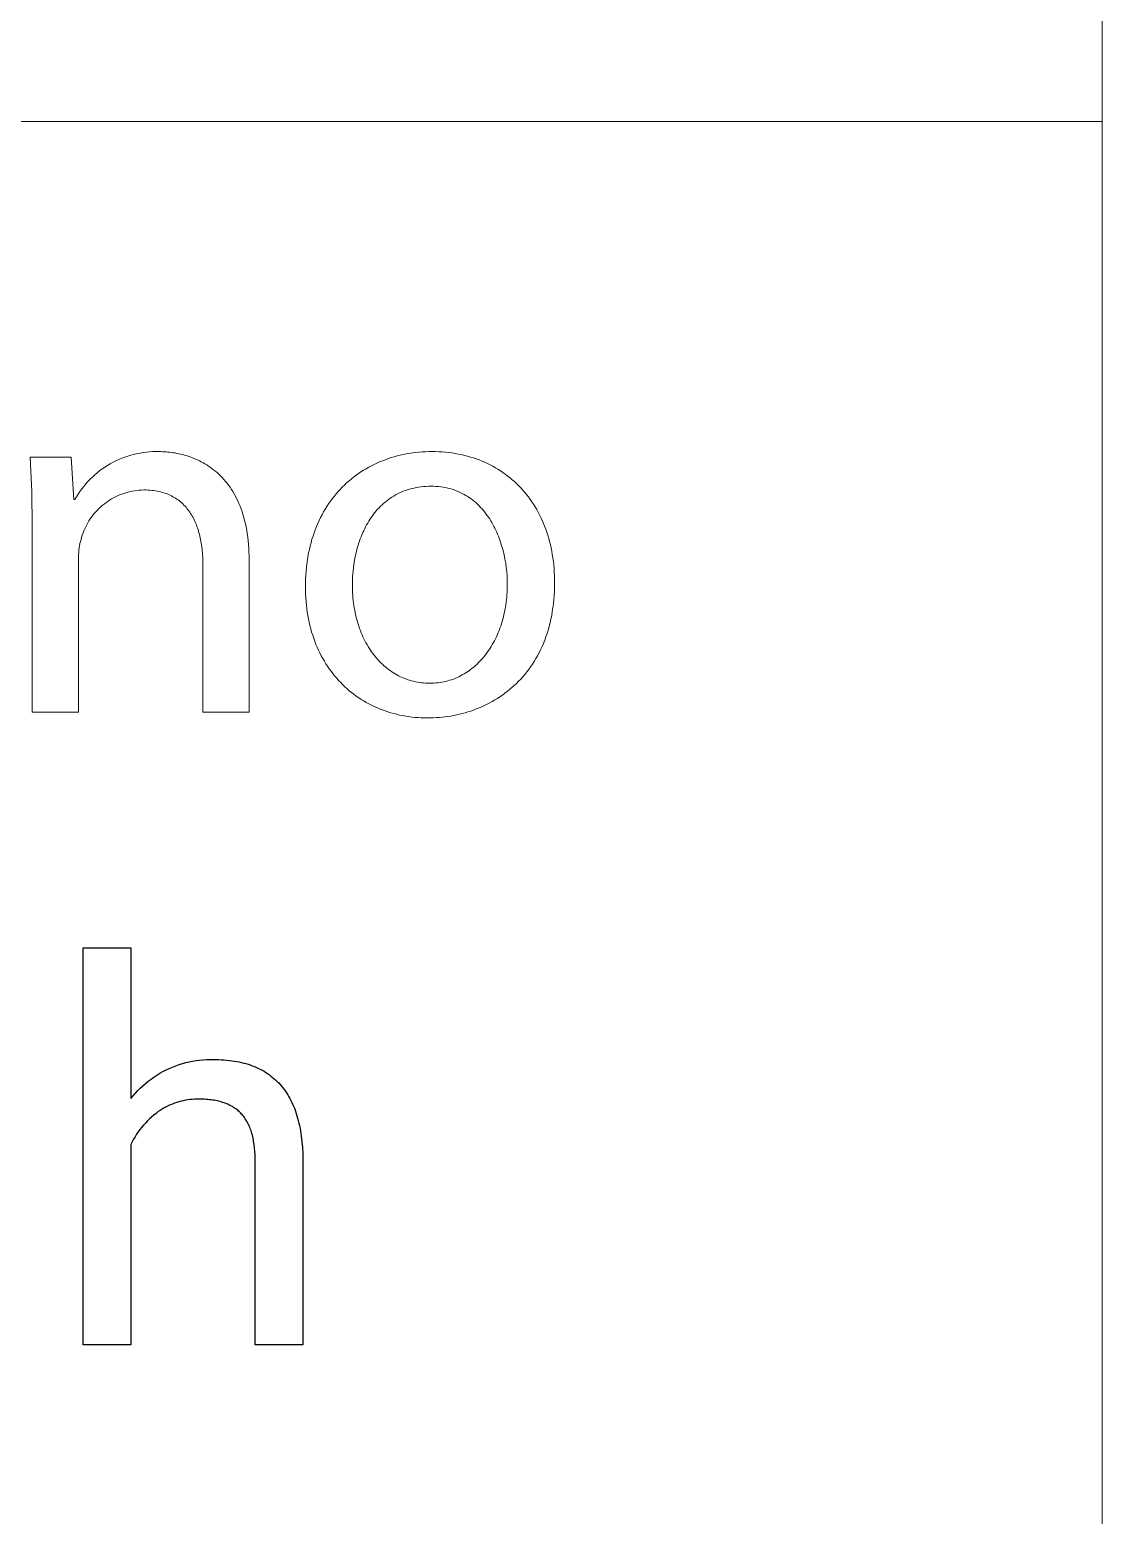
# Model space of a CAD drawing. Header units: millimetres. Extents: x -1480 to 5249, y -840 to 3860.
# Drawn here: x 5105.4 to 5242.5, y -266.5 to -76.4 of the extents above; entities that cross this region are included whole.
import ezdxf

# ---------------------------------------------------------------- set-up
doc = ezdxf.new("R2010")
doc.units = ezdxf.units.MM
doc.header["$MEASUREMENT"] = 0
doc.layers.add('Domyślny', color=7, linetype='Continuous', true_color=0x000000)

msp = doc.modelspace()

# ---------------------------------------------------------------- linework, layer by layer
at = {"layer": 'Domyślny', "color": 18, "lineweight": 15, "true_color": 0x000000}
for p, q in [((5242.52, -840.34), (5242.52, 3860.42)), ((5242.52, -88.19), (2706.18, -88.19)), ((5242.52, -88.19), (5242.52, -840.34)), ((5105.64, -135.54), (5105.43, -131.13)), ((5105.43, -131.13), (5110.69, -131.13)), ((5110.69, -131.13), (5111.01, -136.55)), ((5117.15, -131.26), (5117.53, -131.12)), ((5117.53, -131.12), (5117.92, -130.99)), ((5117.92, -130.99), (5118.31, -130.87)), ((5118.31, -130.87), (5118.71, -130.76)), ((5118.71, -130.76), (5119.1, -130.67)), ((5119.1, -130.67), (5119.5, -130.59)), ((5119.5, -130.59), (5119.91, -130.53)), ((5119.91, -130.53), (5120.31, -130.48)), ((5120.31, -130.48), (5120.72, -130.44)), ((5120.72, -130.44), (5121.13, -130.41)), ((5121.13, -130.41), (5121.53, -130.41)), ((5121.53, -130.41), (5121.94, -130.41)), ((5121.94, -130.41), (5122.15, -130.41)), ((5122.15, -130.41), (5122.37, -130.42)), ((5122.37, -130.42), (5122.59, -130.43)), ((5122.59, -130.43), (5122.81, -130.44)), ((5122.81, -130.44), (5123.04, -130.46)), ((5123.04, -130.46), (5123.27, -130.48)), ((5123.27, -130.48), (5123.5, -130.51)), ((5123.5, -130.51), (5123.73, -130.55)), ((5123.73, -130.55), (5123.96, -130.58)), ((5123.96, -130.58), (5124.2, -130.63)), ((5124.2, -130.63), (5124.44, -130.68)), ((5124.44, -130.68), (5124.67, -130.73)), ((5124.67, -130.73), (5124.91, -130.79)), ((5124.91, -130.79), (5125.15, -130.85)), ((5125.15, -130.85), (5125.4, -130.92)), ((5125.4, -130.92), (5125.64, -131)), ((5125.64, -131), (5125.88, -131.08)), ((5125.88, -131.08), (5126.12, -131.17)), ((5151.59, -131.18), (5151.97, -131.07)), ((5151.97, -131.07), (5152.35, -130.96)), ((5152.35, -130.96), (5152.74, -130.87)), ((5152.74, -130.87), (5153.13, -130.78)), ((5153.13, -130.78), (5153.53, -130.7)), ((5153.53, -130.7), (5153.93, -130.63)), ((5153.93, -130.63), (5154.33, -130.57)), ((5154.33, -130.57), (5154.73, -130.52)), ((5154.73, -130.52), (5155.14, -130.48)), ((5155.14, -130.48), (5155.55, -130.45)), ((5155.55, -130.45), (5155.97, -130.43)), ((5155.97, -130.43), (5156.39, -130.41)), ((5156.39, -130.41), (5156.81, -130.41)), ((5156.81, -130.41), (5157.25, -130.41)), ((5157.25, -130.41), (5157.68, -130.43)), ((5157.68, -130.43), (5158.1, -130.45)), ((5158.1, -130.45), (5158.53, -130.49)), ((5158.53, -130.49), (5158.95, -130.53)), ((5158.95, -130.53), (5159.36, -130.58)), ((5159.36, -130.58), (5159.77, -130.65)), ((5159.77, -130.65), (5160.17, -130.72)), ((5160.17, -130.72), (5160.57, -130.8)), ((5160.57, -130.8), (5160.96, -130.89)), ((5160.96, -130.89), (5161.35, -130.99)), ((5161.35, -130.99), (5161.73, -131.1)), ((5161.73, -131.1), (5162.11, -131.22)), ((5114, -133.12), (5114.32, -132.87)), ((5114.32, -132.87), (5114.65, -132.63)), ((5114.65, -132.63), (5114.99, -132.4)), ((5114.99, -132.4), (5115.33, -132.18)), ((5115.33, -132.18), (5115.68, -131.97)), ((5115.68, -131.97), (5116.04, -131.78)), ((5116.04, -131.78), (5116.41, -131.59)), ((5116.41, -131.59), (5116.78, -131.42)), ((5116.78, -131.42), (5117.15, -131.26)), ((5126.12, -131.17), (5126.36, -131.27)), ((5126.36, -131.27), (5126.6, -131.37)), ((5126.6, -131.37), (5126.84, -131.48)), ((5126.84, -131.48), (5127.08, -131.59)), ((5127.08, -131.59), (5127.32, -131.72)), ((5127.32, -131.72), (5127.56, -131.84)), ((5127.56, -131.84), (5127.79, -131.98)), ((5127.79, -131.98), (5128.03, -132.12)), ((5128.03, -132.12), (5128.26, -132.27)), ((5128.26, -132.27), (5128.49, -132.43)), ((5128.49, -132.43), (5128.71, -132.6)), ((5128.71, -132.6), (5128.94, -132.77)), ((5128.94, -132.77), (5129.16, -132.95)), ((5129.16, -132.95), (5129.38, -133.14)), ((5147.41, -133.22), (5147.73, -133)), ((5147.73, -133), (5148.06, -132.8)), ((5148.06, -132.8), (5148.39, -132.6)), ((5148.39, -132.6), (5148.72, -132.4)), ((5148.72, -132.4), (5149.07, -132.22)), ((5149.07, -132.22), (5149.41, -132.05)), ((5149.41, -132.05), (5149.76, -131.88)), ((5149.76, -131.88), (5150.12, -131.72)), ((5150.12, -131.72), (5150.48, -131.58)), ((5150.48, -131.58), (5150.85, -131.44)), ((5150.85, -131.44), (5151.22, -131.3)), ((5151.22, -131.3), (5151.59, -131.18)), ((5162.11, -131.22), (5162.48, -131.34)), ((5162.48, -131.34), (5162.85, -131.48)), ((5162.85, -131.48), (5163.21, -131.62)), ((5163.21, -131.62), (5163.57, -131.78)), ((5163.57, -131.78), (5163.91, -131.94)), ((5163.91, -131.94), (5164.26, -132.11)), ((5164.26, -132.11), (5164.6, -132.29)), ((5164.6, -132.29), (5164.93, -132.47)), ((5164.93, -132.47), (5165.25, -132.67)), ((5165.25, -132.67), (5165.57, -132.87)), ((5165.57, -132.87), (5165.89, -133.08)), ((5112.03, -135.18), (5112.28, -134.86)), ((5112.28, -134.86), (5112.54, -134.55)), ((5112.54, -134.55), (5112.82, -134.24)), ((5112.82, -134.24), (5113.1, -133.95)), ((5113.1, -133.95), (5113.39, -133.66)), ((5113.39, -133.66), (5113.69, -133.39)), ((5113.69, -133.39), (5114, -133.12)), ((5129.38, -133.14), (5129.59, -133.34)), ((5129.59, -133.34), (5129.8, -133.55)), ((5129.8, -133.55), (5130.01, -133.76)), ((5130.01, -133.76), (5130.21, -133.99)), ((5130.21, -133.99), (5130.41, -134.22)), ((5130.41, -134.22), (5130.61, -134.46)), ((5130.61, -134.46), (5130.8, -134.71)), ((5130.8, -134.71), (5130.99, -134.97)), ((5145.34, -134.96), (5145.62, -134.69)), ((5145.62, -134.69), (5145.9, -134.42)), ((5145.9, -134.42), (5146.19, -134.17)), ((5146.19, -134.17), (5146.49, -133.92)), ((5146.49, -133.92), (5146.79, -133.68)), ((5146.79, -133.68), (5147.1, -133.44)), ((5147.1, -133.44), (5147.41, -133.22)), ((5155.41, -134.92), (5155.11, -134.96)), ((5155.72, -134.89), (5155.41, -134.92)), ((5156.03, -134.86), (5155.72, -134.89)), ((5156.35, -134.85), (5156.03, -134.86)), ((5156.67, -134.84), (5156.35, -134.85)), ((5157, -134.85), (5156.67, -134.84)), ((5157.32, -134.86), (5157, -134.85)), ((5157.63, -134.89), (5157.32, -134.86)), ((5157.94, -134.92), (5157.63, -134.89)), ((5158.24, -134.97), (5157.94, -134.92)), ((5165.89, -133.08), (5166.19, -133.3)), ((5166.19, -133.3), (5166.49, -133.53)), ((5166.49, -133.53), (5166.79, -133.76)), ((5166.79, -133.76), (5167.08, -134)), ((5167.08, -134), (5167.36, -134.25)), ((5167.36, -134.25), (5167.63, -134.51)), ((5167.63, -134.51), (5167.9, -134.78)), ((5167.9, -134.78), (5168.16, -135.05)), ((5105.7, -139.95), (5105.64, -135.54)), ((5111.01, -136.55), (5111.14, -136.55)), ((5111.14, -136.55), (5111.35, -136.2)), ((5111.35, -136.2), (5111.56, -135.85)), ((5111.56, -135.85), (5111.79, -135.51)), ((5111.79, -135.51), (5112.03, -135.18)), ((5115.35, -136.78), (5115.12, -136.95)), ((5115.59, -136.62), (5115.35, -136.78)), ((5115.84, -136.47), (5115.59, -136.62)), ((5116.09, -136.33), (5115.84, -136.47)), ((5116.35, -136.2), (5116.09, -136.33)), ((5116.61, -136.07), (5116.35, -136.2)), ((5116.87, -135.96), (5116.61, -136.07)), ((5117.14, -135.85), (5116.87, -135.96)), ((5117.42, -135.76), (5117.14, -135.85)), ((5117.69, -135.67), (5117.42, -135.76)), ((5117.97, -135.59), (5117.69, -135.67)), ((5118.25, -135.52), (5117.97, -135.59)), ((5118.53, -135.46), (5118.25, -135.52)), ((5118.82, -135.41), (5118.53, -135.46)), ((5119.1, -135.37), (5118.82, -135.41)), ((5119.39, -135.35), (5119.1, -135.37)), ((5119.68, -135.33), (5119.39, -135.35)), ((5119.97, -135.32), (5119.68, -135.33)), ((5120.23, -135.32), (5119.97, -135.32)), ((5120.48, -135.33), (5120.23, -135.32)), ((5120.73, -135.34), (5120.48, -135.33)), ((5120.98, -135.37), (5120.73, -135.34)), ((5121.22, -135.39), (5120.98, -135.37)), ((5121.45, -135.43), (5121.22, -135.39)), ((5121.68, -135.47), (5121.45, -135.43)), ((5121.9, -135.51), (5121.68, -135.47)), ((5122.12, -135.57), (5121.9, -135.51)), ((5122.33, -135.62), (5122.12, -135.57)), ((5122.54, -135.69), (5122.33, -135.62)), ((5122.75, -135.75), (5122.54, -135.69)), ((5122.94, -135.83), (5122.75, -135.75)), ((5123.14, -135.91), (5122.94, -135.83)), ((5123.33, -135.99), (5123.14, -135.91)), ((5123.51, -136.08), (5123.33, -135.99)), ((5123.69, -136.18), (5123.51, -136.08)), ((5123.87, -136.28), (5123.69, -136.18)), ((5124.04, -136.38), (5123.87, -136.28)), ((5124.2, -136.49), (5124.04, -136.38)), ((5124.36, -136.6), (5124.2, -136.49)), ((5124.52, -136.72), (5124.36, -136.6)), ((5124.67, -136.85), (5124.52, -136.72)), ((5124.82, -136.98), (5124.67, -136.85)), ((5130.99, -134.97), (5131.17, -135.24)), ((5131.17, -135.24), (5131.34, -135.51)), ((5131.34, -135.51), (5131.51, -135.8)), ((5131.51, -135.8), (5131.68, -136.1)), ((5131.68, -136.1), (5131.83, -136.4)), ((5131.83, -136.4), (5131.99, -136.72)), ((5131.99, -136.72), (5132.13, -137.05)), ((5143.6, -137.1), (5143.82, -136.77)), ((5143.82, -136.77), (5144.06, -136.45)), ((5144.06, -136.45), (5144.3, -136.14)), ((5144.3, -136.14), (5144.55, -135.83)), ((5144.55, -135.83), (5144.81, -135.53)), ((5144.81, -135.53), (5145.07, -135.25)), ((5145.07, -135.25), (5145.34, -134.96)), ((5151.03, -136.7), (5150.83, -136.86)), ((5151.25, -136.53), (5151.03, -136.7)), ((5151.47, -136.38), (5151.25, -136.53)), ((5151.69, -136.23), (5151.47, -136.38)), ((5151.92, -136.09), (5151.69, -136.23)), ((5152.16, -135.95), (5151.92, -136.09)), ((5152.4, -135.82), (5152.16, -135.95)), ((5152.64, -135.7), (5152.4, -135.82)), ((5152.89, -135.59), (5152.64, -135.7)), ((5153.15, -135.48), (5152.89, -135.59)), ((5153.41, -135.38), (5153.15, -135.48)), ((5153.68, -135.29), (5153.41, -135.38)), ((5153.96, -135.21), (5153.68, -135.29)), ((5154.24, -135.13), (5153.96, -135.21)), ((5154.52, -135.07), (5154.24, -135.13)), ((5154.81, -135.01), (5154.52, -135.07)), ((5155.11, -134.96), (5154.81, -135.01)), ((5158.54, -135.02), (5158.24, -134.97)), ((5158.82, -135.08), (5158.54, -135.02)), ((5159.11, -135.15), (5158.82, -135.08)), ((5159.38, -135.23), (5159.11, -135.15)), ((5159.66, -135.32), (5159.38, -135.23)), ((5159.92, -135.42), (5159.66, -135.32)), ((5160.18, -135.53), (5159.92, -135.42)), ((5160.43, -135.64), (5160.18, -135.53)), ((5160.68, -135.76), (5160.43, -135.64)), ((5160.92, -135.89), (5160.68, -135.76)), ((5161.16, -136.02), (5160.92, -135.89)), ((5161.39, -136.16), (5161.16, -136.02)), ((5161.61, -136.31), (5161.39, -136.16)), ((5161.83, -136.47), (5161.61, -136.31)), ((5162.05, -136.63), (5161.83, -136.47)), ((5162.26, -136.8), (5162.05, -136.63)), ((5162.46, -136.98), (5162.26, -136.8)), ((5168.16, -135.05), (5168.42, -135.33)), ((5168.42, -135.33), (5168.66, -135.61)), ((5168.66, -135.61), (5168.9, -135.91)), ((5168.9, -135.91), (5169.14, -136.21)), ((5169.14, -136.21), (5169.36, -136.52)), ((5169.36, -136.52), (5169.58, -136.83)), ((5169.58, -136.83), (5169.79, -137.15)), ((5113.46, -138.55), (5113.29, -138.79)), ((5113.64, -138.33), (5113.46, -138.55)), ((5113.83, -138.11), (5113.64, -138.33)), ((5114.03, -137.9), (5113.83, -138.11)), ((5114.23, -137.69), (5114.03, -137.9)), ((5114.44, -137.5), (5114.23, -137.69)), ((5114.66, -137.31), (5114.44, -137.5)), ((5114.89, -137.12), (5114.66, -137.31)), ((5115.12, -136.95), (5114.89, -137.12)), ((5124.96, -137.11), (5124.82, -136.98)), ((5125.1, -137.25), (5124.96, -137.11)), ((5125.24, -137.39), (5125.1, -137.25)), ((5125.37, -137.53), (5125.24, -137.39)), ((5125.49, -137.68), (5125.37, -137.53)), ((5125.61, -137.84), (5125.49, -137.68)), ((5125.73, -138), (5125.61, -137.84)), ((5125.85, -138.16), (5125.73, -138)), ((5125.95, -138.33), (5125.85, -138.16)), ((5126.06, -138.49), (5125.95, -138.33)), ((5126.16, -138.67), (5126.06, -138.49)), ((5126.26, -138.85), (5126.16, -138.67)), ((5132.13, -137.05), (5132.27, -137.39)), ((5132.27, -137.39), (5132.41, -137.73)), ((5132.41, -137.73), (5132.53, -138.09)), ((5132.53, -138.09), (5132.65, -138.46)), ((5132.65, -138.46), (5132.76, -138.84)), ((5142.57, -138.86), (5142.76, -138.49)), ((5142.76, -138.49), (5142.96, -138.13)), ((5142.96, -138.13), (5143.16, -137.78)), ((5143.16, -137.78), (5143.38, -137.44)), ((5143.38, -137.44), (5143.6, -137.1)), ((5149.19, -138.63), (5149.03, -138.85)), ((5149.35, -138.41), (5149.19, -138.63)), ((5149.52, -138.2), (5149.35, -138.41)), ((5149.69, -138), (5149.52, -138.2)), ((5149.86, -137.79), (5149.69, -138)), ((5150.05, -137.6), (5149.86, -137.79)), ((5150.23, -137.4), (5150.05, -137.6)), ((5150.43, -137.22), (5150.23, -137.4)), ((5150.62, -137.04), (5150.43, -137.22)), ((5150.83, -136.86), (5150.62, -137.04)), ((5162.66, -137.16), (5162.46, -136.98)), ((5162.85, -137.35), (5162.66, -137.16)), ((5163.03, -137.54), (5162.85, -137.35)), ((5163.21, -137.74), (5163.03, -137.54)), ((5163.39, -137.94), (5163.21, -137.74)), ((5163.56, -138.15), (5163.39, -137.94)), ((5163.72, -138.36), (5163.56, -138.15)), ((5163.88, -138.58), (5163.72, -138.36)), ((5164.04, -138.8), (5163.88, -138.58)), ((5169.79, -137.15), (5170, -137.48)), ((5170, -137.48), (5170.2, -137.82)), ((5170.2, -137.82), (5170.39, -138.16)), ((5170.39, -138.16), (5170.57, -138.51)), ((5170.57, -138.51), (5170.74, -138.86)), ((5105.7, -163.75), (5105.7, -139.95)), ((5112.3, -140.55), (5112.2, -140.82)), ((5112.42, -140.28), (5112.3, -140.55)), ((5112.54, -140.02), (5112.42, -140.28)), ((5112.67, -139.76), (5112.54, -140.02)), ((5112.81, -139.51), (5112.67, -139.76)), ((5112.96, -139.26), (5112.81, -139.51)), ((5113.12, -139.02), (5112.96, -139.26)), ((5113.29, -138.79), (5113.12, -139.02)), ((5126.35, -139.03), (5126.26, -138.85)), ((5126.44, -139.21), (5126.35, -139.03)), ((5126.53, -139.4), (5126.44, -139.21)), ((5126.61, -139.59), (5126.53, -139.4)), ((5126.69, -139.78), (5126.61, -139.59)), ((5126.76, -139.98), (5126.69, -139.78)), ((5126.83, -140.18), (5126.76, -139.98)), ((5126.9, -140.38), (5126.83, -140.18)), ((5126.96, -140.59), (5126.9, -140.38)), ((5127.02, -140.8), (5126.96, -140.59)), ((5132.76, -138.84), (5132.86, -139.23)), ((5132.86, -139.23), (5132.96, -139.63)), ((5132.96, -139.63), (5133.05, -140.04)), ((5133.05, -140.04), (5133.13, -140.47)), ((5133.13, -140.47), (5133.2, -140.9)), ((5141.74, -140.8), (5141.89, -140.4)), ((5141.89, -140.4), (5142.05, -140)), ((5142.05, -140), (5142.21, -139.61)), ((5142.21, -139.61), (5142.39, -139.23)), ((5142.39, -139.23), (5142.57, -138.86)), ((5148.08, -140.53), (5147.97, -140.78)), ((5148.21, -140.28), (5148.08, -140.53)), ((5148.33, -140.03), (5148.21, -140.28)), ((5148.46, -139.79), (5148.33, -140.03)), ((5148.6, -139.55), (5148.46, -139.79)), ((5148.74, -139.31), (5148.6, -139.55)), ((5148.88, -139.08), (5148.74, -139.31)), ((5149.03, -138.85), (5148.88, -139.08)), ((5164.19, -139.03), (5164.04, -138.8)), ((5164.33, -139.26), (5164.19, -139.03)), ((5164.47, -139.5), (5164.33, -139.26)), ((5164.61, -139.73), (5164.47, -139.5)), ((5164.73, -139.98), (5164.61, -139.73)), ((5164.86, -140.22), (5164.73, -139.98)), ((5164.98, -140.47), (5164.86, -140.22)), ((5165.09, -140.72), (5164.98, -140.47)), ((5170.74, -138.86), (5170.91, -139.22)), ((5170.91, -139.22), (5171.07, -139.59)), ((5171.07, -139.59), (5171.22, -139.96)), ((5171.22, -139.96), (5171.36, -140.34)), ((5171.36, -140.34), (5171.49, -140.73)), ((5111.75, -142.46), (5111.7, -142.74)), ((5111.8, -142.18), (5111.75, -142.46)), ((5111.86, -141.91), (5111.8, -142.18)), ((5111.94, -141.64), (5111.86, -141.91)), ((5112.02, -141.37), (5111.94, -141.64)), ((5112.1, -141.09), (5112.02, -141.37)), ((5112.2, -140.82), (5112.1, -141.09)), ((5127.08, -141.01), (5127.02, -140.8)), ((5127.13, -141.22), (5127.08, -141.01)), ((5127.22, -141.66), (5127.13, -141.22)), ((5127.3, -142.11), (5127.22, -141.66)), ((5127.37, -142.56), (5127.3, -142.11)), ((5133.2, -140.9), (5133.26, -141.35)), ((5133.26, -141.35), (5133.31, -141.81)), ((5133.31, -141.81), (5133.36, -142.28)), ((5133.36, -142.28), (5133.39, -142.76)), ((5141.14, -142.93), (5141.24, -142.49)), ((5141.24, -142.49), (5141.35, -142.06)), ((5141.35, -142.06), (5141.47, -141.63)), ((5141.47, -141.63), (5141.61, -141.21)), ((5141.61, -141.21), (5141.74, -140.8)), ((5147.38, -142.37), (5147.3, -142.64)), ((5147.47, -142.1), (5147.38, -142.37)), ((5147.56, -141.83), (5147.47, -142.1)), ((5147.65, -141.56), (5147.56, -141.83)), ((5147.75, -141.3), (5147.65, -141.56)), ((5147.86, -141.04), (5147.75, -141.3)), ((5147.97, -140.78), (5147.86, -141.04)), ((5165.2, -140.97), (5165.09, -140.72)), ((5165.31, -141.23), (5165.2, -140.97)), ((5165.4, -141.49), (5165.31, -141.23)), ((5165.5, -141.75), (5165.4, -141.49)), ((5165.59, -142.01), (5165.5, -141.75)), ((5165.67, -142.28), (5165.59, -142.01)), ((5165.76, -142.54), (5165.67, -142.28)), ((5165.9, -143.08), (5165.76, -142.54)), ((5171.49, -140.73), (5171.62, -141.12)), ((5171.62, -141.12), (5171.74, -141.51)), ((5171.74, -141.51), (5171.85, -141.92)), ((5171.85, -141.92), (5171.95, -142.33)), ((5171.95, -142.33), (5172.04, -142.74)), ((5111.62, -143.58), (5111.61, -143.86)), ((5111.61, -143.86), (5111.61, -144.14)), ((5111.61, -144.14), (5111.61, -163.75)), ((5111.64, -143.3), (5111.62, -143.58)), ((5111.67, -143.02), (5111.64, -143.3)), ((5111.7, -142.74), (5111.67, -143.02)), ((5127.43, -143.02), (5127.37, -142.56)), ((5127.47, -143.5), (5127.43, -143.02)), ((5127.5, -143.97), (5127.47, -143.5)), ((5127.51, -144.46), (5127.5, -143.97)), ((5133.39, -142.76), (5133.41, -143.25)), ((5133.41, -143.25), (5133.43, -143.76)), ((5133.43, -143.76), (5133.44, -144.28)), ((5133.44, -144.28), (5133.44, -163.75)), ((5140.82, -144.76), (5140.88, -144.29)), ((5140.88, -144.29), (5140.96, -143.83)), ((5140.96, -143.83), (5141.04, -143.37)), ((5141.04, -143.37), (5141.14, -142.93)), ((5146.96, -144.04), (5146.86, -144.61)), ((5147.08, -143.47), (5146.96, -144.04)), ((5147.15, -143.19), (5147.08, -143.47)), ((5147.22, -142.92), (5147.15, -143.19)), ((5147.3, -142.64), (5147.22, -142.92)), ((5166.03, -143.62), (5165.9, -143.08)), ((5166.14, -144.16), (5166.03, -143.62)), ((5166.24, -144.7), (5166.14, -144.16)), ((5172.04, -142.74), (5172.13, -143.16)), ((5172.13, -143.16), (5172.2, -143.58)), ((5172.2, -143.58), (5172.27, -144.01)), ((5172.27, -144.01), (5172.33, -144.45)), ((5172.33, -144.45), (5172.38, -144.89)), ((5127.52, -144.95), (5127.51, -144.46)), ((5127.52, -163.75), (5127.52, -144.95)), ((5140.65, -146.69), (5140.68, -146.2)), ((5140.68, -146.2), (5140.71, -145.71)), ((5140.71, -145.71), (5140.76, -145.23)), ((5140.76, -145.23), (5140.82, -144.76)), ((5146.67, -146.34), (5146.65, -146.92)), ((5146.72, -145.76), (5146.67, -146.34)), ((5146.78, -145.18), (5146.72, -145.76)), ((5146.86, -144.61), (5146.78, -145.18)), ((5166.31, -145.24), (5166.24, -144.7)), ((5166.37, -145.78), (5166.31, -145.24)), ((5166.41, -146.32), (5166.37, -145.78)), ((5166.43, -146.85), (5166.41, -146.32)), ((5172.38, -144.89), (5172.42, -145.34)), ((5172.42, -145.34), (5172.45, -145.79)), ((5172.45, -145.79), (5172.47, -146.24)), ((5172.47, -146.24), (5172.49, -146.7)), ((5140.63, -147.7), (5140.64, -147.2)), ((5140.64, -148.19), (5140.63, -147.7)), ((5140.64, -147.2), (5140.65, -146.69)), ((5140.65, -148.66), (5140.64, -148.19)), ((5146.65, -146.92), (5146.64, -147.5)), ((5146.64, -147.5), (5146.64, -147.84)), ((5146.64, -147.84), (5146.65, -148.17)), ((5146.65, -148.17), (5146.66, -148.5)), ((5166.41, -148.39), (5166.43, -148.05)), ((5166.44, -147.37), (5166.43, -146.85)), ((5166.43, -148.05), (5166.44, -147.71)), ((5166.44, -147.71), (5166.44, -147.37)), ((5172.49, -147.73), (5172.47, -148.28)), ((5172.49, -146.7), (5172.49, -147.17)), ((5172.49, -147.17), (5172.49, -147.73)), ((5140.68, -149.13), (5140.65, -148.66)), ((5140.71, -149.59), (5140.68, -149.13)), ((5140.75, -150.05), (5140.71, -149.59)), ((5140.81, -150.5), (5140.75, -150.05)), ((5146.66, -148.5), (5146.68, -148.82)), ((5146.68, -148.82), (5146.71, -149.14)), ((5146.71, -149.14), (5146.74, -149.46)), ((5146.74, -149.46), (5146.78, -149.78)), ((5146.78, -149.78), (5146.82, -150.09)), ((5146.82, -150.09), (5146.87, -150.4)), ((5166.2, -150.33), (5166.25, -150.02)), ((5166.25, -150.02), (5166.29, -149.7)), ((5166.29, -149.7), (5166.33, -149.37)), ((5166.33, -149.37), (5166.37, -149.05)), ((5166.37, -149.05), (5166.39, -148.72)), ((5166.39, -148.72), (5166.41, -148.39)), ((5172.34, -149.87), (5172.28, -150.38)), ((5172.4, -149.35), (5172.34, -149.87)), ((5172.44, -148.82), (5172.4, -149.35)), ((5172.47, -148.28), (5172.44, -148.82)), ((5140.87, -150.95), (5140.81, -150.5)), ((5140.94, -151.39), (5140.87, -150.95)), ((5141.02, -151.82), (5140.94, -151.39)), ((5141.11, -152.25), (5141.02, -151.82)), ((5146.87, -150.4), (5146.93, -150.71)), ((5146.93, -150.71), (5146.99, -151.01)), ((5146.99, -151.01), (5147.05, -151.31)), ((5147.05, -151.31), (5147.12, -151.61)), ((5147.12, -151.61), (5147.2, -151.9)), ((5147.2, -151.9), (5147.28, -152.19)), ((5165.78, -152.15), (5165.86, -151.86)), ((5165.86, -151.86), (5165.94, -151.56)), ((5165.94, -151.56), (5166.01, -151.26)), ((5166.01, -151.26), (5166.08, -150.95)), ((5166.08, -150.95), (5166.14, -150.65)), ((5166.14, -150.65), (5166.2, -150.33)), ((5172.02, -151.85), (5171.91, -152.33)), ((5172.12, -151.37), (5172.02, -151.85)), ((5172.2, -150.88), (5172.12, -151.37)), ((5172.28, -150.38), (5172.2, -150.88)), ((5141.21, -152.67), (5141.11, -152.25)), ((5141.32, -153.09), (5141.21, -152.67)), ((5141.43, -153.5), (5141.32, -153.09)), ((5141.56, -153.9), (5141.43, -153.5)), ((5141.69, -154.29), (5141.56, -153.9)), ((5147.28, -152.19), (5147.37, -152.48)), ((5147.37, -152.48), (5147.46, -152.76)), ((5147.46, -152.76), (5147.56, -153.04)), ((5147.56, -153.04), (5147.66, -153.31)), ((5147.66, -153.31), (5147.76, -153.58)), ((5147.76, -153.58), (5147.88, -153.84)), ((5147.88, -153.84), (5147.99, -154.11)), ((5165.05, -154.09), (5165.17, -153.82)), ((5165.17, -153.82), (5165.28, -153.56)), ((5165.28, -153.56), (5165.39, -153.28)), ((5165.39, -153.28), (5165.5, -153.01)), ((5165.5, -153.01), (5165.6, -152.73)), ((5165.6, -152.73), (5165.69, -152.44)), ((5165.69, -152.44), (5165.78, -152.15)), ((5171.53, -153.68), (5171.39, -154.12)), ((5171.67, -153.24), (5171.53, -153.68)), ((5171.8, -152.79), (5171.67, -153.24)), ((5171.91, -152.33), (5171.8, -152.79)), ((5141.83, -154.68), (5141.69, -154.29)), ((5141.98, -155.07), (5141.83, -154.68)), ((5142.14, -155.44), (5141.98, -155.07)), ((5142.31, -155.81), (5142.14, -155.44)), ((5142.48, -156.17), (5142.31, -155.81)), ((5147.99, -154.11), (5148.11, -154.36)), ((5148.11, -154.36), (5148.24, -154.61)), ((5148.24, -154.61), (5148.37, -154.86)), ((5148.37, -154.86), (5148.51, -155.1)), ((5148.51, -155.1), (5148.65, -155.34)), ((5148.65, -155.34), (5148.79, -155.57)), ((5148.79, -155.57), (5148.94, -155.8)), ((5148.94, -155.8), (5149.09, -156.03)), ((5163.93, -156.02), (5164.09, -155.8)), ((5164.09, -155.8), (5164.24, -155.57)), ((5164.24, -155.57), (5164.39, -155.33)), ((5164.39, -155.33), (5164.53, -155.09)), ((5164.53, -155.09), (5164.66, -154.85)), ((5164.66, -154.85), (5164.8, -154.6)), ((5164.8, -154.6), (5164.93, -154.35)), ((5164.93, -154.35), (5165.05, -154.09)), ((5170.71, -155.76), (5170.51, -156.15)), ((5170.89, -155.36), (5170.71, -155.76)), ((5171.06, -154.96), (5170.89, -155.36)), ((5171.23, -154.54), (5171.06, -154.96)), ((5171.39, -154.12), (5171.23, -154.54)), ((5142.66, -156.53), (5142.48, -156.17)), ((5142.85, -156.88), (5142.66, -156.53)), ((5143.05, -157.22), (5142.85, -156.88)), ((5143.25, -157.55), (5143.05, -157.22)), ((5143.46, -157.88), (5143.25, -157.55)), ((5149.09, -156.03), (5149.25, -156.24)), ((5149.25, -156.24), (5149.41, -156.46)), ((5149.41, -156.46), (5149.58, -156.66)), ((5149.58, -156.66), (5149.75, -156.87)), ((5149.75, -156.87), (5149.92, -157.06)), ((5149.92, -157.06), (5150.1, -157.25)), ((5150.1, -157.25), (5150.28, -157.44)), ((5150.28, -157.44), (5150.47, -157.62)), ((5150.47, -157.62), (5150.66, -157.8)), ((5162.35, -157.8), (5162.54, -157.63)), ((5162.54, -157.63), (5162.73, -157.44)), ((5162.73, -157.44), (5162.91, -157.26)), ((5162.91, -157.26), (5163.09, -157.07)), ((5163.09, -157.07), (5163.27, -156.87)), ((5163.27, -156.87), (5163.44, -156.67)), ((5163.44, -156.67), (5163.61, -156.46)), ((5163.61, -156.46), (5163.77, -156.24)), ((5163.77, -156.24), (5163.93, -156.02)), ((5169.66, -157.6), (5169.43, -157.94)), ((5169.89, -157.25), (5169.66, -157.6)), ((5170.11, -156.89), (5169.89, -157.25)), ((5170.31, -156.52), (5170.11, -156.89)), ((5170.51, -156.15), (5170.31, -156.52)), ((5143.68, -158.2), (5143.46, -157.88)), ((5143.91, -158.51), (5143.68, -158.2)), ((5144.14, -158.82), (5143.91, -158.51)), ((5144.38, -159.12), (5144.14, -158.82)), ((5144.63, -159.41), (5144.38, -159.12)), ((5144.88, -159.69), (5144.63, -159.41)), ((5150.66, -157.8), (5150.86, -157.96)), ((5150.86, -157.96), (5151.05, -158.13)), ((5151.05, -158.13), (5151.26, -158.28)), ((5151.26, -158.28), (5151.46, -158.43)), ((5151.46, -158.43), (5151.67, -158.58)), ((5151.67, -158.58), (5151.88, -158.72)), ((5151.88, -158.72), (5152.1, -158.85)), ((5152.1, -158.85), (5152.32, -158.98)), ((5152.32, -158.98), (5152.54, -159.09)), ((5152.54, -159.09), (5152.77, -159.21)), ((5152.77, -159.21), (5153, -159.31)), ((5153, -159.31), (5153.23, -159.41)), ((5153.23, -159.41), (5153.47, -159.5)), ((5153.47, -159.5), (5153.71, -159.59)), ((5153.71, -159.59), (5153.95, -159.67)), ((5159.07, -159.67), (5159.31, -159.59)), ((5159.31, -159.59), (5159.55, -159.51)), ((5159.55, -159.51), (5159.78, -159.42)), ((5159.78, -159.42), (5160.02, -159.32)), ((5160.02, -159.32), (5160.24, -159.21)), ((5160.24, -159.21), (5160.47, -159.1)), ((5160.47, -159.1), (5160.69, -158.98)), ((5160.69, -158.98), (5160.91, -158.85)), ((5160.91, -158.85), (5161.13, -158.72)), ((5161.13, -158.72), (5161.34, -158.58)), ((5161.34, -158.58), (5161.55, -158.44)), ((5161.55, -158.44), (5161.75, -158.29)), ((5161.75, -158.29), (5161.96, -158.13)), ((5161.96, -158.13), (5162.15, -157.97)), ((5162.15, -157.97), (5162.35, -157.8)), ((5168.17, -159.51), (5167.89, -159.8)), ((5168.43, -159.22), (5168.17, -159.51)), ((5168.69, -158.91), (5168.43, -159.22)), ((5168.95, -158.6), (5168.69, -158.91)), ((5169.19, -158.28), (5168.95, -158.6)), ((5169.43, -157.94), (5169.19, -158.28)), ((5145.14, -159.97), (5144.88, -159.69)), ((5145.41, -160.24), (5145.14, -159.97)), ((5145.68, -160.5), (5145.41, -160.24)), ((5145.96, -160.75), (5145.68, -160.5)), ((5146.24, -161), (5145.96, -160.75)), ((5146.53, -161.23), (5146.24, -161)), ((5146.83, -161.46), (5146.53, -161.23)), ((5147.13, -161.69), (5146.83, -161.46)), ((5153.95, -159.67), (5154.2, -159.74)), ((5154.2, -159.74), (5154.45, -159.8)), ((5154.45, -159.8), (5154.7, -159.86)), ((5154.7, -159.86), (5154.95, -159.91)), ((5154.95, -159.91), (5155.21, -159.95)), ((5155.21, -159.95), (5155.47, -159.99)), ((5155.47, -159.99), (5155.73, -160.01)), ((5155.73, -160.01), (5156, -160.03)), ((5156, -160.03), (5156.27, -160.05)), ((5156.27, -160.05), (5156.54, -160.05)), ((5156.54, -160.05), (5156.8, -160.05)), ((5156.8, -160.05), (5157.06, -160.03)), ((5157.06, -160.03), (5157.32, -160.01)), ((5157.32, -160.01), (5157.58, -159.99)), ((5157.58, -159.99), (5157.84, -159.95)), ((5157.84, -159.95), (5158.09, -159.91)), ((5158.09, -159.91), (5158.34, -159.86)), ((5158.34, -159.86), (5158.59, -159.81)), ((5158.59, -159.81), (5158.83, -159.74)), ((5158.83, -159.74), (5159.07, -159.67)), ((5165.82, -161.56), (5165.51, -161.78)), ((5166.13, -161.33), (5165.82, -161.56)), ((5166.44, -161.1), (5166.13, -161.33)), ((5166.74, -160.86), (5166.44, -161.1)), ((5167.04, -160.61), (5166.74, -160.86)), ((5167.33, -160.35), (5167.04, -160.61)), ((5167.62, -160.08), (5167.33, -160.35)), ((5167.89, -159.8), (5167.62, -160.08)), ((5147.44, -161.9), (5147.13, -161.69)), ((5147.76, -162.11), (5147.44, -161.9)), ((5148.08, -162.3), (5147.76, -162.11)), ((5148.4, -162.49), (5148.08, -162.3)), ((5148.73, -162.67), (5148.4, -162.49)), ((5149.07, -162.85), (5148.73, -162.67)), ((5149.41, -163.01), (5149.07, -162.85)), ((5149.75, -163.17), (5149.41, -163.01)), ((5150.1, -163.32), (5149.75, -163.17)), ((5150.46, -163.46), (5150.1, -163.32)), ((5150.82, -163.59), (5150.46, -163.46)), ((5162.48, -163.34), (5162.12, -163.47)), ((5162.83, -163.2), (5162.48, -163.34)), ((5163.17, -163.05), (5162.83, -163.2)), ((5163.52, -162.9), (5163.17, -163.05)), ((5163.86, -162.73), (5163.52, -162.9)), ((5164.2, -162.56), (5163.86, -162.73)), ((5164.53, -162.38), (5164.2, -162.56)), ((5164.86, -162.18), (5164.53, -162.38)), ((5165.18, -161.98), (5164.86, -162.18)), ((5165.51, -161.78), (5165.18, -161.98)), ((5111.61, -163.75), (5105.7, -163.75)), ((5133.44, -163.75), (5127.52, -163.75)), ((5151.18, -163.71), (5150.82, -163.59)), ((5151.55, -163.82), (5151.18, -163.71)), ((5151.92, -163.93), (5151.55, -163.82)), ((5152.3, -164.02), (5151.92, -163.93)), ((5152.68, -164.11), (5152.3, -164.02)), ((5153.06, -164.19), (5152.68, -164.11)), ((5153.45, -164.26), (5153.06, -164.19)), ((5153.84, -164.32), (5153.45, -164.26)), ((5154.24, -164.37), (5153.84, -164.32)), ((5154.64, -164.41), (5154.24, -164.37)), ((5155.04, -164.44), (5154.64, -164.41)), ((5155.45, -164.47), (5155.04, -164.44)), ((5155.86, -164.48), (5155.45, -164.47)), ((5156.27, -164.49), (5155.86, -164.48)), ((5156.64, -164.48), (5156.27, -164.49)), ((5157.01, -164.47), (5156.64, -164.48)), ((5157.38, -164.45), (5157.01, -164.47)), ((5157.75, -164.42), (5157.38, -164.45)), ((5158.12, -164.39), (5157.75, -164.42)), ((5158.49, -164.35), (5158.12, -164.39)), ((5158.86, -164.29), (5158.49, -164.35)), ((5159.23, -164.24), (5158.86, -164.29)), ((5159.59, -164.17), (5159.23, -164.24)), ((5159.96, -164.09), (5159.59, -164.17)), ((5160.32, -164.01), (5159.96, -164.09)), ((5160.69, -163.92), (5160.32, -164.01)), ((5161.05, -163.82), (5160.69, -163.92)), ((5161.41, -163.71), (5161.05, -163.82)), ((5161.77, -163.6), (5161.41, -163.71)), ((5162.12, -163.47), (5161.77, -163.6))]:
    msp.add_line(p, q, dxfattribs=at)
at = {"layer": 'Domyślny'}
for p, q in [((5112.22, -244.68), (5112.22, -193.91)), ((5112.22, -193.91), (5118.33, -193.91)), ((5118.33, -193.91), (5118.33, -213.18)), ((5123.63, -209.16), (5124.05, -208.99)), ((5124.05, -208.99), (5124.47, -208.84)), ((5124.47, -208.84), (5124.9, -208.71)), ((5124.9, -208.71), (5125.33, -208.59)), ((5125.33, -208.59), (5125.77, -208.49)), ((5125.77, -208.49), (5126.21, -208.4)), ((5126.21, -208.4), (5126.65, -208.32)), ((5126.65, -208.32), (5127.09, -208.27)), ((5127.09, -208.27), (5127.54, -208.22)), ((5127.54, -208.22), (5127.99, -208.19)), ((5127.99, -208.19), (5128.44, -208.18)), ((5128.44, -208.18), (5128.89, -208.19)), ((5128.89, -208.19), (5129.24, -208.19)), ((5129.24, -208.19), (5129.58, -208.2)), ((5129.58, -208.2), (5129.92, -208.21)), ((5129.92, -208.21), (5130.26, -208.24)), ((5130.26, -208.24), (5130.59, -208.26)), ((5130.59, -208.26), (5130.91, -208.3)), ((5130.91, -208.3), (5131.23, -208.34)), ((5131.23, -208.34), (5131.54, -208.39)), ((5131.54, -208.39), (5131.85, -208.44)), ((5131.85, -208.44), (5132.15, -208.5)), ((5132.15, -208.5), (5132.45, -208.56)), ((5132.45, -208.56), (5132.74, -208.64)), ((5132.74, -208.64), (5133.02, -208.71)), ((5133.02, -208.71), (5133.3, -208.8)), ((5133.3, -208.8), (5133.58, -208.89)), ((5133.58, -208.89), (5133.84, -208.99)), ((5133.84, -208.99), (5134.11, -209.09)), ((5120.19, -211.24), (5120.54, -210.96)), ((5120.54, -210.96), (5120.89, -210.69)), ((5120.89, -210.69), (5121.26, -210.43)), ((5121.26, -210.43), (5121.64, -210.18)), ((5121.64, -210.18), (5122.02, -209.95)), ((5122.02, -209.95), (5122.41, -209.73)), ((5122.41, -209.73), (5122.81, -209.53)), ((5122.81, -209.53), (5123.22, -209.33)), ((5123.22, -209.33), (5123.63, -209.16)), ((5134.11, -209.09), (5134.37, -209.2)), ((5134.37, -209.2), (5134.62, -209.32)), ((5134.62, -209.32), (5134.86, -209.44)), ((5134.86, -209.44), (5135.11, -209.57)), ((5135.11, -209.57), (5135.34, -209.7)), ((5135.34, -209.7), (5135.57, -209.84)), ((5135.57, -209.84), (5135.8, -209.99)), ((5135.8, -209.99), (5136.02, -210.14)), ((5136.02, -210.14), (5136.23, -210.3)), ((5136.23, -210.3), (5136.44, -210.47)), ((5136.44, -210.47), (5136.64, -210.64)), ((5136.64, -210.64), (5136.84, -210.82)), ((5136.84, -210.82), (5137.03, -211)), ((5118.33, -213.18), (5118.61, -212.83)), ((5118.61, -212.83), (5118.9, -212.49)), ((5118.9, -212.49), (5119.21, -212.17)), ((5119.21, -212.17), (5119.52, -211.85)), ((5119.52, -211.85), (5119.85, -211.54)), ((5119.85, -211.54), (5120.19, -211.24)), ((5137.03, -211), (5137.22, -211.19)), ((5137.22, -211.19), (5137.4, -211.39)), ((5137.4, -211.39), (5137.58, -211.59)), ((5137.58, -211.59), (5137.75, -211.8)), ((5137.75, -211.8), (5137.91, -212.02)), ((5137.91, -212.02), (5138.07, -212.24)), ((5138.07, -212.24), (5138.22, -212.47)), ((5138.22, -212.47), (5138.37, -212.7)), ((5138.37, -212.7), (5138.51, -212.95)), ((5122.07, -214.7), (5121.82, -214.86)), ((5122.31, -214.54), (5122.07, -214.7)), ((5122.56, -214.39), (5122.31, -214.54)), ((5122.82, -214.25), (5122.56, -214.39)), ((5123.08, -214.12), (5122.82, -214.25)), ((5123.35, -214), (5123.08, -214.12)), ((5123.62, -213.89), (5123.35, -214)), ((5123.89, -213.78), (5123.62, -213.89)), ((5124.17, -213.69), (5123.89, -213.78)), ((5124.45, -213.6), (5124.17, -213.69)), ((5124.73, -213.53), (5124.45, -213.6)), ((5125.01, -213.46), (5124.73, -213.53)), ((5125.3, -213.4), (5125.01, -213.46)), ((5125.59, -213.36), (5125.3, -213.4)), ((5125.88, -213.32), (5125.59, -213.36)), ((5126.17, -213.29), (5125.88, -213.32)), ((5126.46, -213.27), (5126.17, -213.29)), ((5126.75, -213.26), (5126.46, -213.27)), ((5127.04, -213.26), (5126.75, -213.26)), ((5127.49, -213.27), (5127.04, -213.26)), ((5127.71, -213.28), (5127.49, -213.27)), ((5127.93, -213.29), (5127.71, -213.28)), ((5128.14, -213.31), (5127.93, -213.29)), ((5128.35, -213.33), (5128.14, -213.31)), ((5128.55, -213.35), (5128.35, -213.33)), ((5128.75, -213.38), (5128.55, -213.35)), ((5128.95, -213.41), (5128.75, -213.38)), ((5129.14, -213.44), (5128.95, -213.41)), ((5129.33, -213.48), (5129.14, -213.44)), ((5129.52, -213.52), (5129.33, -213.48)), ((5129.7, -213.57), (5129.52, -213.52)), ((5129.87, -213.62), (5129.7, -213.57)), ((5130.05, -213.67), (5129.87, -213.62)), ((5130.22, -213.73), (5130.05, -213.67)), ((5130.39, -213.79), (5130.22, -213.73)), ((5130.55, -213.85), (5130.39, -213.79)), ((5130.71, -213.92), (5130.55, -213.85)), ((5130.86, -213.99), (5130.71, -213.92)), ((5131.01, -214.06), (5130.86, -213.99)), ((5131.16, -214.14), (5131.01, -214.06)), ((5131.31, -214.22), (5131.16, -214.14)), ((5131.45, -214.31), (5131.31, -214.22)), ((5131.58, -214.4), (5131.45, -214.31)), ((5131.72, -214.49), (5131.58, -214.4)), ((5131.85, -214.59), (5131.72, -214.49)), ((5131.97, -214.69), (5131.85, -214.59)), ((5132.09, -214.79), (5131.97, -214.69)), ((5138.51, -212.95), (5138.65, -213.19)), ((5138.65, -213.19), (5138.78, -213.45)), ((5138.78, -213.45), (5138.91, -213.71)), ((5138.91, -213.71), (5139.03, -213.97)), ((5139.03, -213.97), (5139.15, -214.24)), ((5139.15, -214.24), (5139.26, -214.52)), ((5139.26, -214.52), (5139.36, -214.81)), ((5119.93, -216.59), (5119.69, -216.87)), ((5120.17, -216.32), (5119.93, -216.59)), ((5120.43, -216.05), (5120.17, -216.32)), ((5120.69, -215.79), (5120.43, -216.05)), ((5120.96, -215.55), (5120.69, -215.79)), ((5121.24, -215.31), (5120.96, -215.55)), ((5121.53, -215.08), (5121.24, -215.31)), ((5121.82, -214.86), (5121.53, -215.08)), ((5132.21, -214.9), (5132.09, -214.79)), ((5132.32, -215.01), (5132.21, -214.9)), ((5132.43, -215.12), (5132.32, -215.01)), ((5132.54, -215.24), (5132.43, -215.12)), ((5132.64, -215.37), (5132.54, -215.24)), ((5132.74, -215.49), (5132.64, -215.37)), ((5132.84, -215.62), (5132.74, -215.49)), ((5132.93, -215.76), (5132.84, -215.62)), ((5133.02, -215.89), (5132.93, -215.76)), ((5133.11, -216.04), (5133.02, -215.89)), ((5133.19, -216.18), (5133.11, -216.04)), ((5133.27, -216.33), (5133.19, -216.18)), ((5133.35, -216.49), (5133.27, -216.33)), ((5133.42, -216.64), (5133.35, -216.49)), ((5133.49, -216.81), (5133.42, -216.64)), ((5139.36, -214.81), (5139.46, -215.1)), ((5139.46, -215.1), (5139.55, -215.4)), ((5139.55, -215.4), (5139.64, -215.7)), ((5139.64, -215.7), (5139.72, -216.01)), ((5139.72, -216.01), (5139.8, -216.32)), ((5139.8, -216.32), (5139.87, -216.65)), ((5139.87, -216.65), (5139.94, -216.98)), ((5118.66, -218.39), (5118.49, -218.72)), ((5118.85, -218.08), (5118.66, -218.39)), ((5119.04, -217.76), (5118.85, -218.08)), ((5119.25, -217.46), (5119.04, -217.76)), ((5119.46, -217.16), (5119.25, -217.46)), ((5119.69, -216.87), (5119.46, -217.16)), ((5133.56, -216.97), (5133.49, -216.81)), ((5133.62, -217.14), (5133.56, -216.97)), ((5133.69, -217.31), (5133.62, -217.14)), ((5133.74, -217.49), (5133.69, -217.31)), ((5133.8, -217.67), (5133.74, -217.49)), ((5133.85, -217.86), (5133.8, -217.67)), ((5133.89, -218.05), (5133.85, -217.86)), ((5133.94, -218.24), (5133.89, -218.05)), ((5133.98, -218.44), (5133.94, -218.24)), ((5134.01, -218.64), (5133.98, -218.44)), ((5139.94, -216.98), (5140, -217.31)), ((5140, -217.31), (5140.05, -217.65)), ((5140.05, -217.65), (5140.1, -218)), ((5140.1, -218), (5140.19, -218.71)), ((5118.49, -218.72), (5118.33, -219.05)), ((5118.33, -219.05), (5118.33, -244.68)), ((5134.05, -218.85), (5134.01, -218.64)), ((5134.08, -219.06), (5134.05, -218.85)), ((5134.13, -219.49), (5134.08, -219.06)), ((5134.17, -219.93), (5134.13, -219.49)), ((5134.19, -220.4), (5134.17, -219.93)), ((5134.2, -220.87), (5134.19, -220.4)), ((5140.19, -218.71), (5140.25, -219.45)), ((5140.25, -219.45), (5140.29, -220.21)), ((5140.29, -220.21), (5140.3, -221)), ((5134.2, -244.68), (5134.2, -220.87)), ((5140.3, -221), (5140.3, -244.68)), ((5118.33, -244.68), (5112.22, -244.68)), ((5140.3, -244.68), (5134.2, -244.68))]:
    msp.add_line(p, q, dxfattribs=at)

doc.saveas('drawing.dxf')
